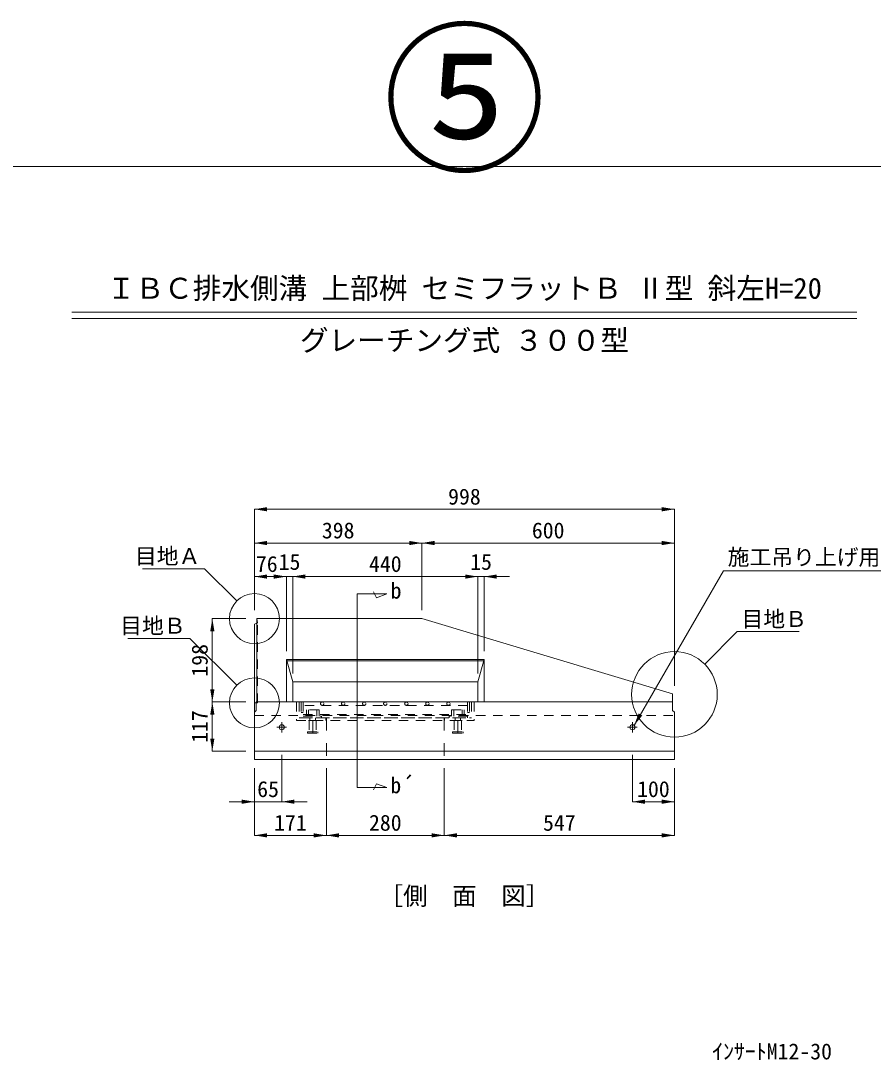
# Model space of a CAD drawing. Units: millimetres at full size. Extents: x -36174 to -11409, y 24892 to 47415.
# Drawn here: x -31037 to -29011, y 28008 to 30479 of the extents above; entities that cross this region are included whole.
import ezdxf
from ezdxf.enums import TextEntityAlignment as Align

# ---------------------------------------------------------------- set-up
doc = ezdxf.new("R2010")
doc.units = ezdxf.units.MM
doc.header["$LTSCALE"] = 30
doc.linetypes.add('USER1', pattern=[1.35, 0.75, -0.6])
doc.linetypes.add('USER2', pattern=[2, 1, -1])
for name, color, linetype, lineweight in [('0_2', 7, 'Continuous', 13), ('側溝・本体', 7, 'Continuous', 9), ('寸法引出', 7, 'Continuous', 9), ('寸法線', 7, 'Continuous', 9), ('本体', 2, 'Continuous', 20), ('枠', 5, 'Continuous', 5), ('補助線', 8, 'Continuous', 9), ('ｲﾝｻｰﾄ', 3, 'USER1', 9), ('ｸﾞﾚｰﾁﾝｸﾞ', 7, 'USER1', 5)]:
    doc.layers.add(name, color=color, linetype=linetype, lineweight=lineweight)
doc.styles.add('ＭＳ ゴシック', font='')
doc.styles.get('ＭＳ ゴシック').set_extended_font_data('MS Gothic')

# ---------------------------------------------------------------- blocks, each defined once
blk = doc.blocks.new('filled_arrow')
at = {"color": 0, "linetype": 'Continuous', "lineweight": -2}
blk.add_solid([(7.5, 1.25), (0, 0), (7.5, -1.25)], dxfattribs=at)

msp = doc.modelspace()

# ---------------------------------------------------------------- linework, layer by layer
at = {"layer": '0_2', "lineweight": 20}
for p, q in [((-30915.21, 29770.94), (-29049.73, 29770.94)), ((-30915, 29785.94), (-29049.95, 29785.94))]:
    msp.add_line(p, q, dxfattribs=at)
at = {"layer": '側溝・本体', "color": 4, "linetype": 'USER1', "lineweight": 5}
for p, q in [((-30475.47, 29057.79), (-30474.47, 29047.79)), ((-30475.47, 29047.36), (-30474.47, 29047.79)), ((-30474.47, 28857.57), (-30474.47, 29047.79)), ((-30476.97, 28857.57), (-30474.47, 28857.57))]:
    msp.add_line(p, q, dxfattribs=at)
at = {"layer": '側溝・本体'}
for p, q in [((-30405.47, 28960.78), (-29935.47, 28960.78)), ((-30390.47, 28907.78), (-30405.47, 28960.78)), ((-30405.47, 28960.78), (-30405.47, 28859.76)), ((-30404.62, 28957.78), (-29936.31, 28957.78)), ((-29950.47, 28907.78), (-29935.47, 28960.78)), ((-29935.47, 28960.78), (-29935.47, 28859.76)), ((-30390.47, 28907.78), (-29950.47, 28907.78)), ((-30390.47, 28907.78), (-30390.47, 28859.76)), ((-29950.47, 28907.78), (-29950.47, 28859.76)), ((-29487.97, 28839.78), (-29483.47, 28835.78)), ((-30416.47, 28811.59), (-30416.47, 28787.52)), ((-29583.47, 28811.59), (-29583.47, 28787.52)), ((-30428.04, 28799.79), (-30404.84, 28799.79)), ((-29595.05, 28799.79), (-29571.84, 28799.79)), ((-30481.47, 28742.79), (-29483.47, 28742.79))]:
    msp.add_line(p, q, dxfattribs=at)
at = {"layer": '側溝・本体', "linetype": 'USER1'}
msp.add_line((-30481.47, 28827.79), (-29483.47, 28827.79), dxfattribs=at)
at = {"layer": '側溝・本体', "linetype": 'USER2'}
for p, q in [((-30310.47, 28821.78), (-30310.47, 28722.79)), ((-30030.47, 28821.78), (-30030.47, 28722.79))]:
    msp.add_line(p, q, dxfattribs=at)
at = {"layer": '寸法引出'}
for p, q in [((-30236.95, 29116.4), (-30166.7, 29116.4)), ((-30236.95, 29116.4), (-30236.95, 28656.16)), ((-30208.34, 29116.4), (-30166.7, 29116.4)), ((-30191.45, 29107.2), (-30198.61, 29121.52)), ((-30166.7, 29116.4), (-30191.45, 29107.2)), ((-30236.95, 28656.16), (-30166.7, 28656.16)), ((-30208.34, 28656.16), (-30166.7, 28656.16)), ((-30191.45, 28665.36), (-30198.61, 28651.04)), ((-30166.7, 28656.16), (-30191.45, 28665.36))]:
    msp.add_line(p, q, dxfattribs=at)
at = {"layer": '寸法線'}
for p, q in [((-30481.47, 29317.79), (-29483.47, 29317.79)), ((-30481.47, 29077.79), (-30481.47, 29317.79)), ((-29483.47, 29040.47), (-29483.47, 29317.79)), ((-30481.47, 29237.53), (-30083.47, 29237.53)), ((-30481.47, 29077.79), (-30481.47, 29237.53)), ((-30083.47, 29077.79), (-30083.47, 29237.53)), ((-30083.47, 29237.53), (-29483.47, 29237.53)), ((-30083.47, 29077.79), (-30083.47, 29237.53)), ((-29483.47, 28897.78), (-29483.47, 29237.53)), ((-30481.47, 29157.79), (-30405.47, 29157.79)), ((-30481.47, 29077.79), (-30481.47, 29157.79)), ((-30465.47, 29157.79), (-30330.47, 29157.79)), ((-30405.47, 28980.78), (-30405.47, 29157.79)), ((-30405.47, 28980.78), (-30405.47, 29157.79)), ((-30390.47, 28927.78), (-30390.47, 29157.79)), ((-30390.47, 29157.79), (-29950.47, 29157.79)), ((-30390.47, 28927.78), (-30390.47, 29157.79)), ((-30010.47, 29157.79), (-29875.47, 29157.79)), ((-29950.47, 28927.78), (-29950.47, 29157.79)), ((-29950.47, 28927.78), (-29950.47, 29157.79)), ((-29935.47, 28980.78), (-29935.47, 29157.79)), ((-30581.47, 29057.79), (-30581.47, 28859.78)), ((-30501.47, 29057.79), (-30581.47, 29057.79)), ((-30501.47, 28859.78), (-30581.47, 28859.78)), ((-30581.47, 28859.78), (-30581.47, 28742.79)), ((-30501.47, 28859.78), (-30581.47, 28859.78)), ((-30501.47, 28742.79), (-30581.47, 28742.79)), ((-30416.47, 28734.28), (-30416.47, 28622.79)), ((-29583.47, 28734.28), (-29583.47, 28622.79)), ((-30481.47, 28702.79), (-30481.47, 28542.79)), ((-30481.47, 28702.79), (-30481.47, 28622.79)), ((-30310.47, 28702.79), (-30310.47, 28542.79)), ((-30310.47, 28702.79), (-30310.47, 28542.79)), ((-30030.47, 28702.79), (-30030.47, 28542.79)), ((-30030.47, 28702.79), (-30030.47, 28542.79)), ((-29483.47, 28702.79), (-29483.47, 28542.79)), ((-29483.47, 28702.79), (-29483.47, 28622.79)), ((-30541.47, 28622.79), (-30356.47, 28622.79)), ((-29583.47, 28622.79), (-29483.47, 28622.79)), ((-30481.47, 28542.79), (-30310.47, 28542.79)), ((-30310.47, 28542.79), (-30030.47, 28542.79)), ((-30030.47, 28542.79), (-29483.47, 28542.79))]:
    msp.add_line(p, q, dxfattribs=at)
for points in [[(-30523.47, 29099.79), (-30599.97, 29176.29), (-30747.64, 29176.29)], [(-29579.24, 28804.04), (-29367.03, 29171.59), (-28743.22, 29171.59)], [(-29411.57, 28949.68), (-29334.19, 29027.06), (-29186.93, 29027.06)], [(-30523.39, 28899.49), (-30634.92, 29011.02), (-30782.18, 29011.02)]]:
    msp.add_lwpolyline(points, dxfattribs=at)
for centre, radius in [((-30481.47, 29057.79), 59.4), ((-29483.47, 28877.78), 101.68), ((-30481.47, 28857.57), 59.4)]:
    msp.add_circle(centre, radius, dxfattribs=at)
at = {"layer": '本体'}
for p, q in [((-30475.47, 29057.79), (-30083.47, 29057.79)), ((-30475.47, 29057.79), (-30475.47, 29047.36)), ((-30083.47, 29057.79), (-29487.97, 28879.13)), ((-30481.47, 29044.79), (-30475.47, 29047.36)), ((-30481.47, 29044.79), (-30481.47, 28722.79)), ((-29487.97, 28879.13), (-29487.97, 28839.78)), ((-30476.97, 28859.78), (-29487.97, 28859.78)), ((-29483.47, 28835.78), (-29483.47, 28722.79)), ((-30481.47, 28722.79), (-29483.47, 28722.79))]:
    msp.add_line(p, q, dxfattribs=at)
at = {"layer": '本体', "lineweight": 5}
for p, q in [((-30475.47, 29047.36), (-30475.47, 28859.78)), ((-30481.47, 28857.57), (-30476.97, 28857.57))]:
    msp.add_line(p, q, dxfattribs=at)
at = {"layer": '本体', "lineweight": 9}
for q in [(-30476.97, 28859.78), (-30481.47, 28835.78)]:
    msp.add_line((-30476.97, 28839.78), q, dxfattribs=at)
at = {"layer": '本体', "linetype": 'USER1', "lineweight": 5}
msp.add_line((-30475.47, 28857.57), (-30475.47, 28859.78), dxfattribs=at)
at = {"layer": '枠', "lineweight": 20}
msp.add_line((-32782.47, 30132.53), (-27182.47, 30132.53), dxfattribs=at)
at = {"layer": '補助線', "lineweight": 13}
for p, q in [((-30352.97, 28815.78), (-30332.97, 28815.78)), ((-30342.97, 28815.78), (-30342.97, 28785.78)), ((-30007.97, 28815.78), (-29987.97, 28815.78)), ((-29997.97, 28815.78), (-29997.97, 28785.78))]:
    msp.add_line(p, q, dxfattribs=at)
at = {"layer": 'ｲﾝｻｰﾄ'}
for p, q in [((-30351.47, 28815.78), (-30351.47, 28788.78)), ((-30351.47, 28815.78), (-30334.47, 28815.78)), ((-30334.47, 28815.78), (-30334.47, 28788.78)), ((-30006.47, 28815.78), (-30006.47, 28788.78)), ((-30006.47, 28815.78), (-29989.47, 28815.78)), ((-29989.47, 28815.78), (-29989.47, 28788.78)), ((-30355.47, 28788.78), (-30355.47, 28785.78)), ((-30355.47, 28788.78), (-30330.47, 28788.78)), ((-30355.47, 28785.78), (-30330.47, 28785.78)), ((-30330.47, 28788.78), (-30330.47, 28785.78)), ((-30010.47, 28788.78), (-30010.47, 28785.78)), ((-30010.47, 28788.78), (-29985.47, 28788.78)), ((-30010.47, 28785.78), (-29985.47, 28785.78)), ((-29985.47, 28788.78), (-29985.47, 28785.78))]:
    msp.add_line(p, q, dxfattribs=at)
at = {"layer": 'ｲﾝｻｰﾄ', "linetype": 'Continuous'}
for centre in [(-30416.47, 28799.79), (-29583.47, 28799.79)]:
    msp.add_circle(centre, 6, dxfattribs=at)
at = {"layer": 'ｸﾞﾚｰﾁﾝｸﾞ'}
for p, q in [((-30381.47, 28859.78), (-30381.47, 28815.78)), ((-30381.47, 28859.78), (-29959.47, 28859.78)), ((-30375.47, 28859.78), (-30375.47, 28821.78)), ((-30370.47, 28859.78), (-30370.47, 28834.78)), ((-29970.47, 28859.78), (-30370.47, 28859.78)), ((-30365.97, 28859.78), (-30365.97, 28821.78)), ((-29974.97, 28851.78), (-30365.97, 28851.78)), ((-29974.97, 28859.78), (-29974.97, 28821.78)), ((-29970.47, 28859.78), (-29970.47, 28834.78)), ((-29965.47, 28859.78), (-29965.47, 28821.78)), ((-29959.47, 28859.78), (-29959.47, 28815.78)), ((-30365.97, 28834.78), (-30370.47, 28834.78)), ((-30365.97, 28829.78), (-29974.97, 28829.78)), ((-30365.97, 28826.28), (-30321.97, 28826.28)), ((-30327.97, 28841.28), (-30357.97, 28841.28)), ((-30357.97, 28841.28), (-30357.97, 28826.28)), ((-30352.97, 28841.28), (-30352.97, 28826.28)), ((-30332.97, 28841.28), (-30332.97, 28826.28)), ((-30327.97, 28841.28), (-30327.97, 28826.28)), ((-30321.97, 28826.28), (-30321.97, 28821.78)), ((-29974.97, 28826.28), (-30018.97, 28826.28)), ((-30018.97, 28826.28), (-30018.97, 28821.78)), ((-30012.97, 28841.28), (-30012.97, 28826.28)), ((-30012.97, 28841.28), (-29982.97, 28841.28)), ((-30007.97, 28841.28), (-30007.97, 28826.28)), ((-29987.97, 28841.28), (-29987.97, 28826.28)), ((-29982.97, 28841.28), (-29982.97, 28826.28)), ((-29970.47, 28834.78), (-29974.97, 28834.78)), ((-29974.97, 28821.78), (-29974.97, 28826.28)), ((-30381.47, 28815.78), (-29959.47, 28815.78)), ((-30375.47, 28821.78), (-29965.47, 28821.78)), ((-30365.97, 28821.78), (-29974.97, 28821.78)), ((-30349.47, 28815.78), (-30349.47, 28821.78)), ((-30336.47, 28815.78), (-30336.47, 28821.78)), ((-30311.47, 28821.78), (-30311.47, 28815.78)), ((-30029.47, 28821.78), (-30029.47, 28815.78)), ((-29981.97, 28821.78), (-30011.97, 28821.78)), ((-30004.47, 28815.78), (-30004.47, 28821.78)), ((-29991.47, 28815.78), (-29991.47, 28821.78))]:
    msp.add_line(p, q, dxfattribs=at)
at = {"layer": 'ｸﾞﾚｰﾁﾝｸﾞ', "lineweight": 9}
for centre in [(-30320.47, 28855.78), (-30270.47, 28855.78), (-30220.47, 28855.78), (-30170.47, 28855.78), (-30120.47, 28855.78), (-30070.47, 28855.78), (-30020.47, 28855.78)]:
    msp.add_circle(centre, 4, dxfattribs=at)

# ---------------------------------------------------------------- block references
at = {"layer": '寸法線', "xscale": 4, "yscale": 4}
for p in [(-30481.47, 29317.79), (-30481.47, 29237.53), (-30083.47, 29237.53), (-30481.47, 29157.79), (-30390.47, 29157.79), (-30390.47, 29157.79), (-29935.47, 29157.79), (-30416.47, 28622.79), (-29583.47, 28622.79), (-30481.47, 28542.79), (-30310.47, 28542.79), (-30030.47, 28542.79)]:
    msp.add_blockref('filled_arrow', p, dxfattribs=at)
for p, rotation in [((-29483.47, 29317.79), 180), ((-30083.47, 29237.53), 180), ((-29483.47, 29237.53), 180), ((-30405.47, 29157.79), 180), ((-29950.47, 29157.79), 180), ((-29950.47, 29157.79), 180), ((-30581.47, 29057.79), 270), ((-30581.47, 28859.78), 90), ((-30581.47, 28859.78), 270), ((-29579.24, 28804.04), 60), ((-30581.47, 28742.79), 90), ((-30481.47, 28622.79), 180), ((-29483.47, 28622.79), 180), ((-30310.47, 28542.79), 180), ((-30030.47, 28542.79), 180), ((-29483.47, 28542.79), 180)]:
    msp.add_blockref('filled_arrow', p, dxfattribs=dict(at, rotation=rotation))

# ---------------------------------------------------------------- texts
at = {"layer": '0_2', "style": 'ＭＳ ゴシック'}
for s, height, p in [('ＩＢＣ排水側溝 上部桝 セミフラットＢ Ⅱ型 斜左H=20', 49.84, (-29982.47, 29842.92)), ('グレーチング式 ３００型', 49.84, (-29982.47, 29719.18)), ('b', 37.98, (-30144.81, 29124.48)), ('b´', 37.98, (-30129.85, 28661.95))]:
    msp.add_text(s, height=height, dxfattribs=at).set_placement(p, align=Align.MIDDLE_CENTER)
msp.add_text('［側\u3000面\u3000図］', height=42.72, dxfattribs=at).set_placement((-29982.47, 28364.66), align=Align.BOTTOM_CENTER)
at = {"layer": '寸法線', "style": 'ＭＳ ゴシック'}
for s, p in [('998', (-29982.47, 29347.79)), ('398', (-30282.47, 29267.53)), ('600', (-29783.47, 29267.53)), ('76', (-30452.08, 29187.79)), ('15', (-30397.97, 29192.79)), ('440', (-30170.47, 29187.79)), ('15', (-29942.97, 29192.79)), ('65', (-30448.97, 28652.79)), ('100', (-29533.47, 28652.79)), ('171', (-30395.97, 28572.79)), ('280', (-30170.47, 28572.79)), ('547', (-29756.97, 28572.79))]:
    msp.add_text(s, height=37.98, dxfattribs=at).set_placement(p, align=Align.MIDDLE_CENTER)
for s, p in [('目地Ａ', (-30609.97, 29225.31)), ('目地Ｂ', (-30644.92, 29060.03))]:
    msp.add_text(s, height=37.98, dxfattribs=at).set_placement(p, align=Align.TOP_RIGHT)
for s, p in [('施工吊り上げ用インサート', (-29357.03, 29223.04)), ('目地Ｂ', (-29324.19, 29076.07)), ('ｲﾝｻｰﾄM12-30', (-29393.7, 28048.39))]:
    msp.add_text(s, height=37.98, dxfattribs=at).set_placement(p, align=Align.TOP_LEFT)
for s, p in [('198', (-30611.47, 28958.78)), ('117', (-30611.47, 28801.28))]:
    msp.add_text(s, height=37.98, rotation=90, dxfattribs=at).set_placement(p, align=Align.MIDDLE_CENTER)
at = {"layer": '補助線', "color": 1, "style": 'ＭＳ ゴシック'}
msp.add_text('⑤', height=284.8, dxfattribs=at).set_placement((-29982.47, 30064.46), align=Align.BOTTOM_CENTER)

doc.saveas('drawing.dxf')
